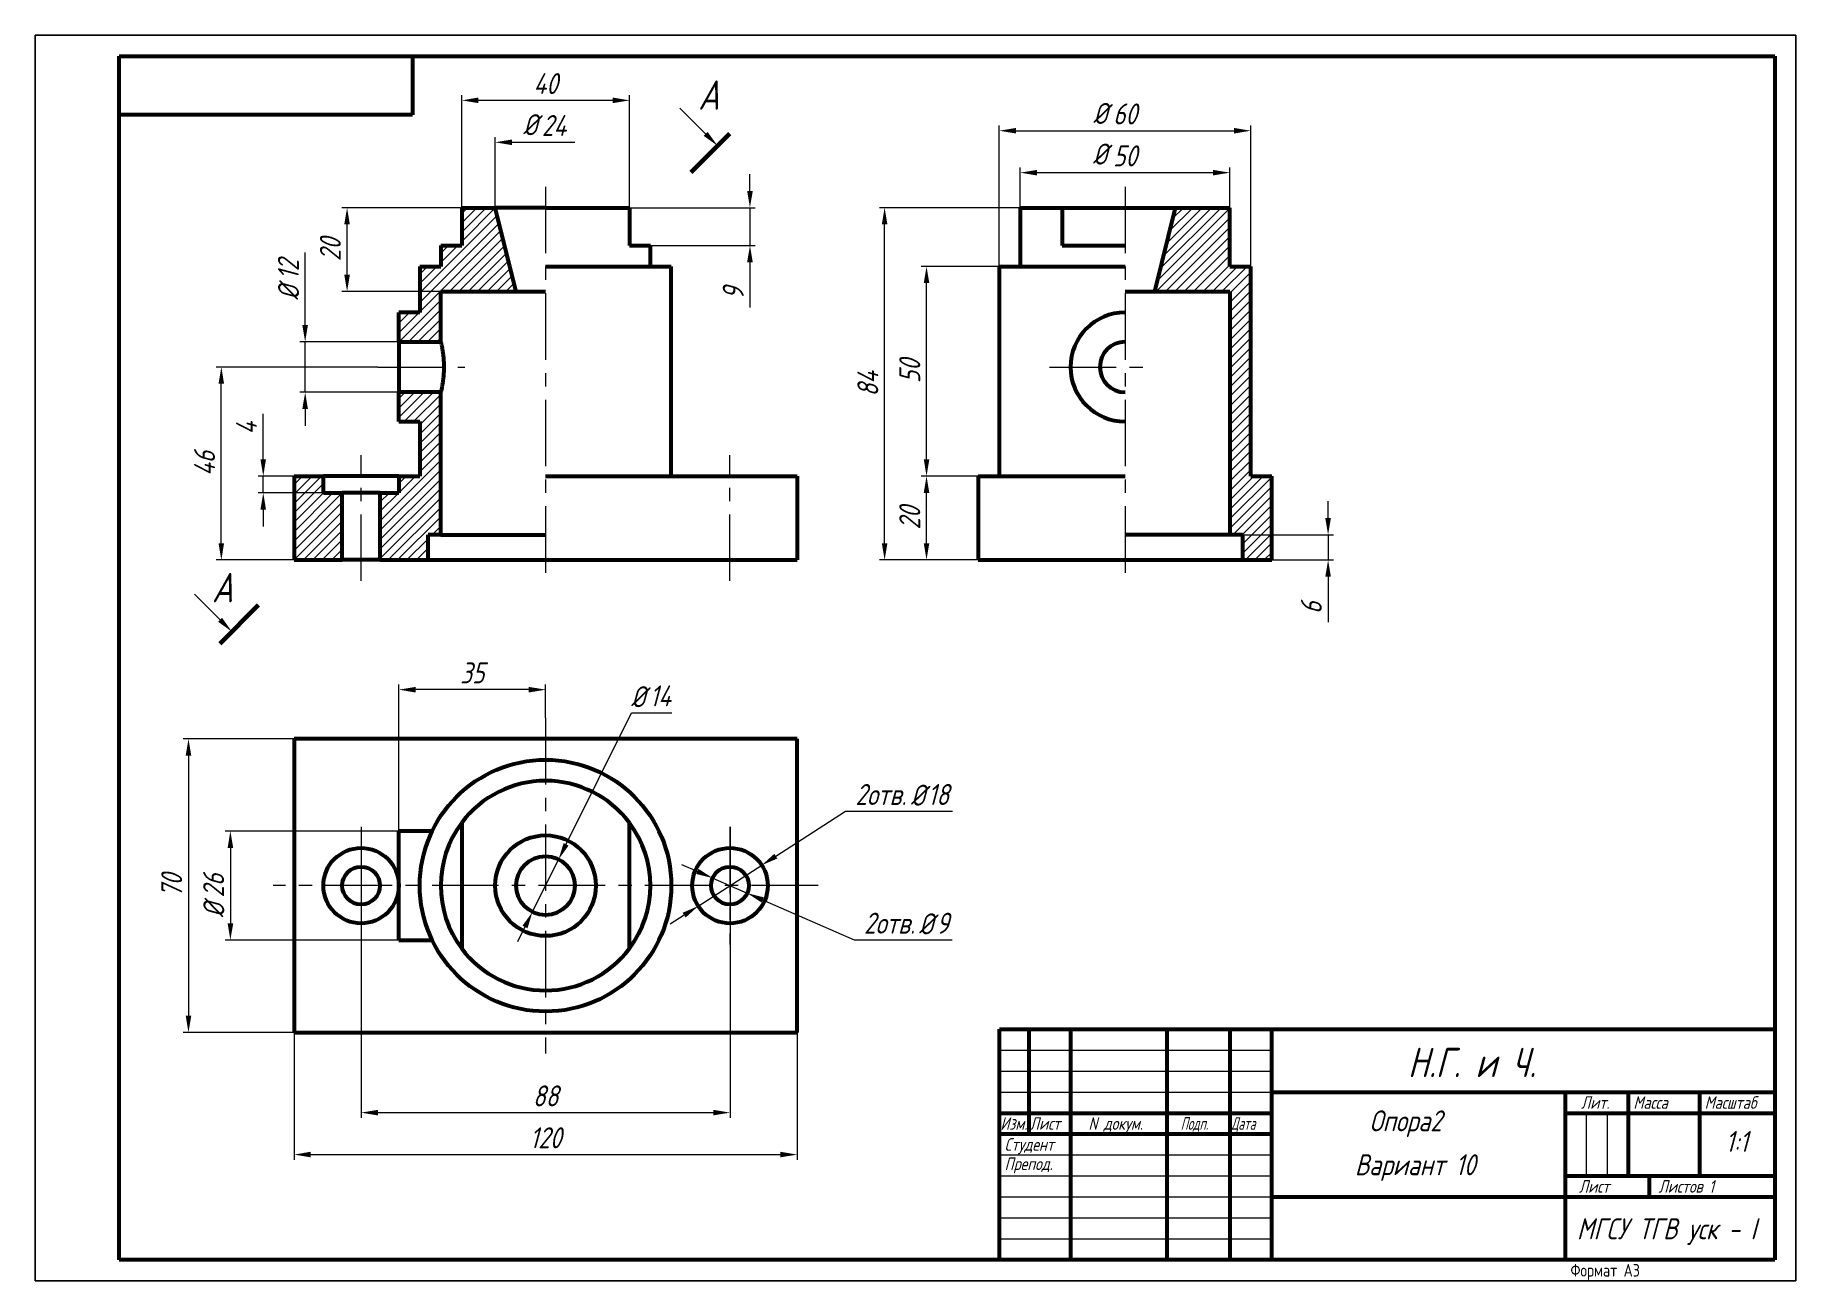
# Model space of a CAD drawing. Header units: millimetres. Extents: x 0 to 420, y 0 to 297.
import ezdxf

# ---------------------------------------------------------------- set-up
doc = ezdxf.new("R2010")
doc.units = ezdxf.units.MM
doc.linetypes.add('осевая', pattern=[50.8, 31.75, -6.35, 6.35, -6.35])
doc.layers.get('0').update_dxf_attribs({"lineweight": 15})
doc.layers.get('DEFPOINTS').update_dxf_attribs({"color": 4})
for name, color, linetype, lineweight in [('Осевая', 7, 'осевая', 15), ('ОСН', 7, 'Continuous', 60), ('Размер', 7, 'Continuous', 18), ('Размерная', 7, 'Continuous', 18), ('Техт', 7, 'Continuous', 18)]:
    doc.layers.add(name, color=color, linetype=linetype, lineweight=lineweight)
doc.styles.add('ESKD', font='Eskd2__0.ttf', dxfattribs={"oblique": 15, "height": 4})
doc.styles.get("Standard").update_dxf_attribs({"font": 'GOST_A.TTF', "oblique": 15, "height": 5})
doc.dimstyles.new('ESKD', dxfattribs={"dimtxt": 4, "dimasz": 4, "dimexe": 1.25, "dimexo": 0, "dimgap": 1.5, "dimtad": 3, "dimdec": 3, "dimdsep": 46, "dimtxsty": 'Standard', "dimcen": 1.5, "dimdle": 1.25, "dimclrd": 256, "dimclre": 256, "dimclrt": 256, "dimazin": 2, "dimtfac": 0.766667, "dimtdec": 3, "dimtmove": 0, "dimatfit": 0, "dimtvp": 1.5, "dimtolj": 1, "dimtzin": 0, "dimlwd": -1, "dimlwe": -1, "dimarcsym": 0})

# ---------------------------------------------------------------- blocks, each defined once
blk = doc.blocks.new('*D2')
at = {"layer": 'DEFPOINTS', "color": 0, "ltscale": 0.5, "transparency": 16777216}
for p in [(284.98, 264.23), (234.98, 255.88), (284.98, 255.88)]:
    blk.add_point(p, dxfattribs=at)
at = {"layer": 'Размерная', "ltscale": 0.5, "transparency": 16777216}
for p, q in [((234.98, 255.88), (234.98, 265.48)), ((284.98, 255.88), (284.98, 265.48)), ((238.98, 264.23), (280.98, 264.23))]:
    blk.add_line(p, q, dxfattribs=at)
for points in [[(238.98, 264.89), (238.98, 263.56), (234.98, 264.23)], [(280.98, 264.89), (280.98, 263.56), (284.98, 264.23)]]:
    blk.add_solid(points, dxfattribs=at)
at = {"layer": 'Размерная', "ltscale": 0.5, "transparency": 16777216, "insert": (259.98, 268.23), "char_height": 5, "attachment_point": 5}
blk.add_mtext('\\A1;50', dxfattribs=at)
blk = doc.blocks.new('*D3')
at = {"layer": 'DEFPOINTS', "color": 0, "ltscale": 0.5, "transparency": 16777216}
for p in [(101.75, 281.47), (101.75, 255.88), (141.75, 255.88)]:
    blk.add_point(p, dxfattribs=at)
at = {"layer": 'Размерная', "ltscale": 0.5, "transparency": 16777216}
for p, q in [((101.75, 255.88), (101.75, 282.72)), ((137.75, 281.47), (105.75, 281.47)), ((141.75, 255.88), (141.75, 282.72))]:
    blk.add_line(p, q, dxfattribs=at)
for points in [[(105.75, 282.14), (105.75, 280.8), (101.75, 281.47)], [(137.75, 282.14), (137.75, 280.8), (141.75, 281.47)]]:
    blk.add_solid(points, dxfattribs=at)
at = {"layer": 'Размерная', "ltscale": 0.5, "transparency": 16777216, "insert": (121.75, 285.47), "char_height": 5, "attachment_point": 5}
blk.add_mtext('\\A1;40', dxfattribs=at)
blk = doc.blocks.new('*D4')
at = {"layer": 'DEFPOINTS', "color": 0, "ltscale": 0.5, "transparency": 16777216}
for p in [(289.98, 274.23), (229.98, 241.88), (289.98, 241.88)]:
    blk.add_point(p, dxfattribs=at)
at = {"layer": 'Размерная', "ltscale": 0.5, "transparency": 16777216}
for p, q in [((229.98, 241.88), (229.98, 275.48)), ((233.98, 274.23), (285.98, 274.23)), ((289.98, 241.88), (289.98, 275.48))]:
    blk.add_line(p, q, dxfattribs=at)
for points in [[(233.98, 274.89), (233.98, 273.56), (229.98, 274.23)], [(285.98, 274.89), (285.98, 273.56), (289.98, 274.23)]]:
    blk.add_solid(points, dxfattribs=at)
at = {"layer": 'Размерная', "ltscale": 0.5, "transparency": 16777216, "insert": (259.98, 278.23), "char_height": 5, "attachment_point": 5}
blk.add_mtext('\\A1;60', dxfattribs=at)
blk = doc.blocks.new('*D5')
at = {"layer": 'DEFPOINTS', "color": 0, "ltscale": 0.5, "transparency": 16777216}
for p in [(61.75, 129.22), (36.56, 59.22), (61.75, 59.22)]:
    blk.add_point(p, dxfattribs=at)
at = {"layer": 'Размерная', "ltscale": 0.5, "transparency": 16777216}
for p, q in [((61.75, 129.22), (35.31, 129.22)), ((36.56, 125.22), (36.56, 63.22)), ((61.75, 59.22), (35.31, 59.22))]:
    blk.add_line(p, q, dxfattribs=at)
for points in [[(35.9, 125.22), (37.23, 125.22), (36.56, 129.22)], [(35.9, 63.22), (37.23, 63.22), (36.56, 59.22)]]:
    blk.add_solid(points, dxfattribs=at)
at = {"layer": 'Размерная', "ltscale": 0.5, "transparency": 16777216, "insert": (32.56, 94.22), "char_height": 5, "attachment_point": 5, "rotation": 90}
blk.add_mtext('\\A1;70', dxfattribs=at)
blk = doc.blocks.new('*D6')
at = {"layer": 'DEFPOINTS', "color": 0, "ltscale": 0.5, "transparency": 16777216}
for p in [(61.75, 59.22), (181.75, 59.22), (181.75, 30.09)]:
    blk.add_point(p, dxfattribs=at)
at = {"layer": 'Размерная', "ltscale": 0.5, "transparency": 16777216}
for p, q in [((61.75, 59.22), (61.75, 28.84)), ((181.75, 59.22), (181.75, 28.84)), ((65.75, 30.09), (177.75, 30.09))]:
    blk.add_line(p, q, dxfattribs=at)
for points in [[(65.75, 30.76), (65.75, 29.43), (61.75, 30.09)], [(177.75, 30.76), (177.75, 29.43), (181.75, 30.09)]]:
    blk.add_solid(points, dxfattribs=at)
at = {"layer": 'Размерная', "ltscale": 0.5, "transparency": 16777216, "insert": (121.75, 34.09), "char_height": 5, "attachment_point": 5}
blk.add_mtext('\\A1;120', dxfattribs=at)
blk = doc.blocks.new('*D7')
at = {"layer": 'DEFPOINTS', "color": 0, "ltscale": 0.5, "transparency": 16777216}
for p in [(86.75, 140.95), (121.75, 134.22), (86.75, 107.22)]:
    blk.add_point(p, dxfattribs=at)
at = {"layer": 'Размерная', "ltscale": 0.5, "transparency": 16777216}
for p, q in [((86.75, 107.22), (86.75, 142.2)), ((117.75, 140.95), (90.75, 140.95)), ((121.75, 134.22), (121.75, 142.2))]:
    blk.add_line(p, q, dxfattribs=at)
for points in [[(90.75, 141.61), (90.75, 140.28), (86.75, 140.95)], [(117.75, 141.61), (117.75, 140.28), (121.75, 140.95)]]:
    blk.add_solid(points, dxfattribs=at)
at = {"layer": 'Размерная', "ltscale": 0.5, "transparency": 16777216, "insert": (104.25, 144.95), "char_height": 5, "attachment_point": 5}
blk.add_mtext('\\A1;35', dxfattribs=at)
blk = doc.blocks.new('*D8')
at = {"layer": 'DEFPOINTS', "color": 0, "ltscale": 0.5, "transparency": 16777216}
for p in [(77.75, 108.22), (165.75, 108.22), (165.75, 40.09)]:
    blk.add_point(p, dxfattribs=at)
at = {"layer": 'Размерная', "ltscale": 0.5, "transparency": 16777216}
for p, q in [((77.75, 108.22), (77.75, 38.84)), ((165.75, 108.22), (165.75, 38.84)), ((81.75, 40.09), (161.75, 40.09))]:
    blk.add_line(p, q, dxfattribs=at)
for points in [[(81.75, 40.76), (81.75, 39.43), (77.75, 40.09)], [(161.75, 40.76), (161.75, 39.43), (165.75, 40.09)]]:
    blk.add_solid(points, dxfattribs=at)
at = {"layer": 'Размерная', "ltscale": 0.5, "transparency": 16777216, "insert": (121.75, 44.09), "char_height": 5, "attachment_point": 5}
blk.add_mtext('\\A1;88', dxfattribs=at)
blk = doc.blocks.new('*D9')
at = {"layer": 'DEFPOINTS', "color": 0, "ltscale": 0.5, "transparency": 16777216}
for p in [(173.31, 99.09), (158.18, 89.35)]:
    blk.add_point(p, dxfattribs=at)
at = {"layer": 'Размерная', "ltscale": 0.5, "transparency": 16777216}
for p, q in [((176.68, 101.25), (193.32, 111.95)), ((193.32, 111.95), (218.83, 111.95)), ((158.18, 89.35), (173.31, 99.09)), ((154.81, 87.18), (151.45, 85.02))]:
    blk.add_line(p, q, dxfattribs=at)
for points in [[(176.32, 101.81), (177.04, 100.69), (173.31, 99.09)], [(154.45, 87.75), (155.17, 86.62), (158.18, 89.35)]]:
    blk.add_solid(points, dxfattribs=at)
at = {"layer": 'Размерная', "ltscale": 0.5, "transparency": 16777216, "insert": (206.83, 115.95), "char_height": 5, "attachment_point": 5}
blk.add_mtext('\\A1;2отв.  18', dxfattribs=at)
blk = doc.blocks.new('*D10')
at = {"layer": 'DEFPOINTS', "color": 0, "ltscale": 0.5, "transparency": 16777216}
for p in [(161.62, 96.02), (169.87, 92.42)]:
    blk.add_point(p, dxfattribs=at)
at = {"layer": 'Размерная', "ltscale": 0.5, "transparency": 16777216}
for p, q in [((157.96, 97.62), (154.29, 99.22)), ((161.62, 96.02), (169.87, 92.42)), ((173.53, 90.81), (195.39, 81.27)), ((195.39, 81.27), (218.76, 81.27))]:
    blk.add_line(p, q, dxfattribs=at)
for points in [[(158.22, 98.23), (157.69, 97.01), (161.62, 96.02)], [(173.8, 91.43), (173.27, 90.2), (169.87, 92.42)]]:
    blk.add_solid(points, dxfattribs=at)
at = {"layer": 'Размерная', "ltscale": 0.5, "transparency": 16777216, "insert": (207.83, 85.27), "char_height": 5, "attachment_point": 5}
blk.add_mtext('\\A1;2отв.  9', dxfattribs=at)
blk = doc.blocks.new('*D11')
at = {"layer": 'DEFPOINTS', "color": 0, "ltscale": 0.5, "transparency": 16777216}
for p in [(212.63, 191.88), (224.98, 191.88), (224.98, 171.88)]:
    blk.add_point(p, dxfattribs=at)
at = {"layer": 'Размерная', "ltscale": 0.5, "transparency": 16777216}
for p, q in [((224.98, 191.88), (211.38, 191.88)), ((212.63, 175.88), (212.63, 187.88)), ((224.98, 171.88), (211.38, 171.88))]:
    blk.add_line(p, q, dxfattribs=at)
for points in [[(211.97, 187.88), (213.3, 187.88), (212.63, 191.88)], [(211.97, 175.88), (213.3, 175.88), (212.63, 171.88)]]:
    blk.add_solid(points, dxfattribs=at)
at = {"layer": 'Размерная', "ltscale": 0.5, "transparency": 16777216, "insert": (208.63, 181.88), "char_height": 5, "attachment_point": 5, "rotation": 90}
blk.add_mtext('\\A1;20', dxfattribs=at)
blk = doc.blocks.new('*D12')
at = {"layer": 'DEFPOINTS', "color": 0, "ltscale": 0.5, "transparency": 16777216}
for p in [(61.75, 191.88), (54.4, 187.88), (68.75, 187.88)]:
    blk.add_point(p, dxfattribs=at)
at = {"layer": 'Размерная', "ltscale": 0.5, "transparency": 16777216}
for p, q in [((54.4, 195.88), (54.4, 206.72)), ((61.75, 191.88), (53.15, 191.88)), ((54.4, 187.88), (54.4, 191.88)), ((68.75, 187.88), (53.15, 187.88)), ((54.4, 183.88), (54.4, 179.88))]:
    blk.add_line(p, q, dxfattribs=at)
for points in [[(53.73, 195.88), (55.06, 195.88), (54.4, 191.88)], [(53.73, 183.88), (55.06, 183.88), (54.4, 187.88)]]:
    blk.add_solid(points, dxfattribs=at)
at = {"layer": 'Размерная', "ltscale": 0.5, "transparency": 16777216, "insert": (50.4, 203.3), "char_height": 5, "attachment_point": 5, "rotation": 90}
blk.add_mtext('\\A1;4', dxfattribs=at)
blk = doc.blocks.new('*D13')
at = {"layer": 'DEFPOINTS', "color": 0, "ltscale": 0.5, "transparency": 16777216}
for p in [(44.4, 217.88), (81.75, 217.88), (61.75, 171.88)]:
    blk.add_point(p, dxfattribs=at)
at = {"layer": 'Размерная', "ltscale": 0.5, "transparency": 16777216}
for p, q in [((81.75, 217.88), (43.15, 217.88)), ((44.4, 175.88), (44.4, 213.88)), ((61.75, 171.88), (43.15, 171.88))]:
    blk.add_line(p, q, dxfattribs=at)
for points in [[(43.73, 213.88), (45.06, 213.88), (44.4, 217.88)], [(43.73, 175.88), (45.06, 175.88), (44.4, 171.88)]]:
    blk.add_solid(points, dxfattribs=at)
at = {"layer": 'Размерная', "ltscale": 0.5, "transparency": 16777216, "insert": (40.4, 194.88), "char_height": 5, "attachment_point": 5, "rotation": 90}
blk.add_mtext('\\A1;46', dxfattribs=at)
blk = doc.blocks.new('*D14')
at = {"layer": 'DEFPOINTS', "color": 0, "ltscale": 0.5, "transparency": 16777216}
for p in [(86.75, 107.22), (46.56, 81.22), (86.75, 81.22)]:
    blk.add_point(p, dxfattribs=at)
at = {"layer": 'Размерная', "ltscale": 0.5, "transparency": 16777216}
for p, q in [((86.75, 107.22), (45.31, 107.22)), ((46.56, 103.22), (46.56, 85.22)), ((86.75, 81.22), (45.31, 81.22))]:
    blk.add_line(p, q, dxfattribs=at)
for points in [[(45.9, 103.22), (47.23, 103.22), (46.56, 107.22)], [(45.9, 85.22), (47.23, 85.22), (46.56, 81.22)]]:
    blk.add_solid(points, dxfattribs=at)
at = {"layer": 'Размерная', "ltscale": 0.5, "transparency": 16777216, "insert": (42.56, 94.22), "char_height": 5, "attachment_point": 5, "rotation": 90}
blk.add_mtext('\\A1;26', dxfattribs=at)
blk = doc.blocks.new('*D15')
at = {"layer": 'DEFPOINTS', "color": 0, "ltscale": 0.5, "transparency": 16777216}
for p in [(133.75, 271.47), (109.75, 255.88), (133.75, 255.88)]:
    blk.add_point(p, dxfattribs=at)
at = {"layer": 'Размерная', "ltscale": 0.5, "transparency": 16777216}
for p, q in [((109.75, 255.88), (109.75, 272.72)), ((113.75, 271.47), (128.77, 271.47))]:
    blk.add_line(p, q, dxfattribs=at)
blk.add_solid([(113.75, 272.14), (113.75, 270.8), (109.75, 271.47)], dxfattribs=at)
at = {"layer": 'Размерная', "ltscale": 0.5, "transparency": 16777216, "insert": (123.75, 275.47), "char_height": 5, "attachment_point": 5}
blk.add_mtext('\\A1;24', dxfattribs=at)
blk = doc.blocks.new('_None')
blk = doc.blocks.new('*D16')
at = {"layer": 'DEFPOINTS', "color": 0, "ltscale": 0.5, "transparency": 16777216}
for p in [(124.86, 100.48), (118.63, 87.95)]:
    blk.add_point(p, dxfattribs=at)
at = {"layer": 'Размерная', "ltscale": 0.5, "transparency": 16777216}
for p, q in [((126.65, 104.07), (142.27, 135.46)), ((142.27, 135.46), (151.89, 135.46)), ((118.63, 87.95), (124.86, 100.48)), ((116.84, 84.37), (115.06, 80.79))]:
    blk.add_line(p, q, dxfattribs=at)
for points in [[(126.05, 104.36), (127.24, 103.77), (124.86, 100.48)], [(116.25, 84.67), (117.44, 84.07), (118.63, 87.95)]]:
    blk.add_solid(points, dxfattribs=at)
at = {"layer": 'Размерная', "ltscale": 0.5, "transparency": 16777216, "insert": (147.83, 139.46), "char_height": 5, "attachment_point": 5}
blk.add_mtext('\\A1; 14', dxfattribs=at)
blk = doc.blocks.new('*D17')
at = {"layer": 'DEFPOINTS', "color": 0, "ltscale": 0.5, "transparency": 16777216}
for p in [(74.4, 255.88), (101.75, 255.88), (96.75, 235.88)]:
    blk.add_point(p, dxfattribs=at)
at = {"layer": 'Размерная', "ltscale": 0.5, "transparency": 16777216}
for p, q in [((101.75, 255.88), (73.15, 255.88)), ((74.4, 239.88), (74.4, 251.88)), ((96.75, 235.88), (73.15, 235.88))]:
    blk.add_line(p, q, dxfattribs=at)
for points in [[(73.73, 251.88), (75.06, 251.88), (74.4, 255.88)], [(73.73, 239.88), (75.06, 239.88), (74.4, 235.88)]]:
    blk.add_solid(points, dxfattribs=at)
at = {"layer": 'Размерная', "ltscale": 0.5, "transparency": 16777216, "insert": (70.4, 245.88), "char_height": 5, "attachment_point": 5, "rotation": 90}
blk.add_mtext('\\A1;20', dxfattribs=at)
blk = doc.blocks.new('*D18')
at = {"layer": 'DEFPOINTS', "color": 0, "ltscale": 0.5, "transparency": 16777216}
for p in [(287.98, 177.88), (308.43, 177.88), (294.98, 171.88)]:
    blk.add_point(p, dxfattribs=at)
at = {"layer": 'Размерная', "ltscale": 0.5, "transparency": 16777216}
for p, q in [((308.43, 181.88), (308.43, 185.88)), ((287.98, 177.88), (309.68, 177.88)), ((308.43, 177.88), (308.43, 171.88)), ((294.98, 171.88), (309.68, 171.88)), ((308.43, 167.88), (308.43, 157.04))]:
    blk.add_line(p, q, dxfattribs=at)
for points in [[(307.76, 181.88), (309.09, 181.88), (308.43, 177.88)], [(307.76, 167.88), (309.09, 167.88), (308.43, 171.88)]]:
    blk.add_solid(points, dxfattribs=at)
at = {"layer": 'Размерная', "ltscale": 0.5, "transparency": 16777216, "insert": (304.43, 160.46), "char_height": 5, "attachment_point": 5, "rotation": 90}
blk.add_mtext('\\A1;6', dxfattribs=at)
blk = doc.blocks.new('*D19')
at = {"layer": 'DEFPOINTS', "color": 0, "ltscale": 0.5, "transparency": 16777216}
for p in [(86.75, 223.88), (64.4, 211.88), (86.75, 211.88)]:
    blk.add_point(p, dxfattribs=at)
at = {"layer": 'Размерная', "ltscale": 0.5, "transparency": 16777216}
for p, q in [((64.4, 227.88), (64.4, 245.18)), ((86.75, 223.88), (63.15, 223.88)), ((64.4, 211.88), (64.4, 223.88)), ((86.75, 211.88), (63.15, 211.88)), ((64.4, 207.88), (64.4, 203.88))]:
    blk.add_line(p, q, dxfattribs=at)
for points in [[(63.73, 227.88), (65.06, 227.88), (64.4, 223.88)], [(63.73, 207.88), (65.06, 207.88), (64.4, 211.88)]]:
    blk.add_solid(points, dxfattribs=at)
at = {"layer": 'Размерная', "ltscale": 0.5, "transparency": 16777216, "insert": (60.39, 238.53), "char_height": 5, "attachment_point": 5, "rotation": 90}
blk.add_mtext('\\A1;  12', dxfattribs=at)
blk = doc.blocks.new('*D20')
at = {"layer": 'DEFPOINTS', "color": 0, "ltscale": 0.5, "transparency": 16777216}
for p in [(212.63, 241.88), (229.98, 241.88), (224.98, 191.88)]:
    blk.add_point(p, dxfattribs=at)
at = {"layer": 'Размерная', "ltscale": 0.5, "transparency": 16777216}
for p, q in [((229.98, 241.88), (211.38, 241.88)), ((212.63, 195.88), (212.63, 237.88)), ((224.98, 191.88), (211.38, 191.88))]:
    blk.add_line(p, q, dxfattribs=at)
for points in [[(211.97, 237.88), (213.3, 237.88), (212.63, 241.88)], [(211.97, 195.88), (213.3, 195.88), (212.63, 191.88)]]:
    blk.add_solid(points, dxfattribs=at)
at = {"layer": 'Размерная', "ltscale": 0.5, "transparency": 16777216, "insert": (208.63, 216.88), "char_height": 5, "attachment_point": 5, "rotation": 90}
blk.add_mtext('\\A1;50', dxfattribs=at)
blk = doc.blocks.new('*D21')
at = {"layer": 'DEFPOINTS', "color": 0, "ltscale": 0.5, "transparency": 16777216}
for p in [(202.63, 255.88), (234.98, 255.88), (224.98, 171.88)]:
    blk.add_point(p, dxfattribs=at)
at = {"layer": 'Размерная', "ltscale": 0.5, "transparency": 16777216}
for p, q in [((234.98, 255.88), (201.38, 255.88)), ((202.63, 175.88), (202.63, 251.88)), ((224.98, 171.88), (201.38, 171.88))]:
    blk.add_line(p, q, dxfattribs=at)
for points in [[(201.97, 251.88), (203.3, 251.88), (202.63, 255.88)], [(201.97, 175.88), (203.3, 175.88), (202.63, 171.88)]]:
    blk.add_solid(points, dxfattribs=at)
at = {"layer": 'Размерная', "ltscale": 0.5, "transparency": 16777216, "insert": (198.63, 213.88), "char_height": 5, "attachment_point": 5, "rotation": 90}
blk.add_mtext('\\A1;84', dxfattribs=at)
blk = doc.blocks.new('*D22')
at = {"layer": 'DEFPOINTS', "color": 0, "ltscale": 0.5, "transparency": 16777216}
for p in [(141.75, 255.88), (146.75, 246.88), (170.51, 246.88)]:
    blk.add_point(p, dxfattribs=at)
at = {"layer": 'Размерная', "ltscale": 0.5, "transparency": 16777216}
for p, q in [((170.51, 259.88), (170.51, 263.88)), ((141.75, 255.88), (171.76, 255.88)), ((170.51, 255.88), (170.51, 246.88)), ((146.75, 246.88), (171.76, 246.88)), ((170.51, 242.88), (170.51, 232.04))]:
    blk.add_line(p, q, dxfattribs=at)
for points in [[(169.84, 259.88), (171.18, 259.88), (170.51, 255.88)], [(169.84, 242.88), (171.18, 242.88), (170.51, 246.88)]]:
    blk.add_solid(points, dxfattribs=at)
at = {"layer": 'Размерная', "ltscale": 0.5, "transparency": 16777216, "insert": (166.51, 235.46), "char_height": 5, "attachment_point": 5, "rotation": 90}
blk.add_mtext('\\A1;9', dxfattribs=at)

msp = doc.modelspace()

# ---------------------------------------------------------------- hatches: boundary and pattern name
at = {"ltscale": 0.5}
h = msp.add_hatch(dxfattribs=at)
h.set_pattern_fill('ANSI31', color=256, scale=0.5, style=0)
h.set_pattern_definition([(45, (-933.8206, 732.1377), (-1.122532, 1.122532), [])])
h.paths.add_polyline_path([(109.745, 255.8809), (101.745, 255.8809), (101.745, 246.8809), (96.745, 246.8809), (96.745, 241.8809), (91.745, 241.8809), (91.745, 230.8809), (86.745, 230.8809), (86.745, 223.8809), (96.745, 223.8809), (96.745, 235.8809), (114.745, 235.8809)])
h.paths.add_polyline_path([(91.745, 204.8809), (91.745, 191.8809), (86.745, 191.8809), (86.745, 187.8809), (82.245, 187.8809), (82.245, 171.8809), (93.745, 171.8809), (93.745, 177.8809), (96.745, 177.8809), (96.745, 211.8809), (86.745, 211.8809), (86.745, 204.8809)])
h.paths.add_polyline_path([(73.245, 187.8809), (68.745, 187.8809), (68.745, 191.8809), (61.745, 191.8809), (61.745, 171.8809), (73.245, 171.8809)])
h = msp.add_hatch(dxfattribs=at)
h.set_pattern_fill('ANSI31', color=256, scale=0.5, style=0)
h.set_pattern_definition([(45, (-974.0476, 732.1377), (-1.122532, 1.122532), [])])
h.paths.add_polyline_path([(284.9832, 255.8809), (271.9832, 255.8809), (266.9832, 235.8809), (284.9832, 235.8809), (284.9832, 177.8809), (287.9832, 177.8809), (287.9832, 171.8809), (294.9832, 171.8809), (294.9832, 191.8809), (289.9832, 191.8809), (289.9832, 241.8809), (284.9832, 241.8809)])

# ---------------------------------------------------------------- linework, layer by layer
at = {"color": 7}
for p, q in [((230, 55), (295, 55)), ((230, 50), (295, 50)), ((230, 45), (295, 45)), ((230, 30), (295, 30)), ((230, 25), (295, 25)), ((230, 20), (295, 20)), ((230, 15), (295, 15)), ((230, 10), (295, 10))]:
    msp.add_line(p, q, dxfattribs=at)
for p, q in [((370, 40), (370, 25)), ((370, 40), (370, 25)), ((375, 40), (375, 25)), ((375, 40), (375, 25))]:
    msp.add_line(p, q)
at = {"layer": 'DEFPOINTS'}
for p, q in [((0, 297), (420, 297)), ((0, 0), (0, 297)), ((420, 297), (420, 0)), ((420, 0), (0, 0))]:
    msp.add_line(p, q, dxfattribs=at)
at = {"layer": 'Осевая', "ltscale": 0.5}
for p, q in [((121.745, 260.8809), (121.745, 166.8809)), ((259.9832, 260.8809), (259.9832, 166.8809)), ((81.745, 217.8809), (102.4757, 217.8809)), ((241.9832, 217.8809), (264.9832, 217.8809)), ((77.745, 166.8809), (77.745, 196.8809)), ((165.745, 166.8809), (165.745, 196.8809)), ((121.745, 134.2174), (121.745, 54.2174)), ((77.745, 108.2174), (77.745, 80.2174)), ((165.745, 108.2174), (165.745, 80.2174)), ((186.745, 94.2174), (56.745, 94.2174))]:
    msp.add_line(p, q, dxfattribs=at)
at = {"layer": 'ОСН', "ltscale": 10}
for p, q in [((20, 5), (20, 292)), ((20, 292), (415, 292)), ((415, 292), (415, 5)), ((230, 5), (230, 60)), ((230, 60), (415, 60)), ((237, 60), (237, 35)), ((247, 60), (247, 5)), ((270, 5), (270, 60)), ((285, 60), (285, 5)), ((295, 5), (295, 60)), ((295, 45), (415, 45)), ((365, 45), (365, 5)), ((380, 45), (380, 25)), ((397, 45), (397, 25)), ((230, 40), (295, 40)), ((365, 40), (415, 40)), ((230, 35), (295, 35)), ((365, 25), (415, 25)), ((385, 24.9639), (385, 19.9639)), ((295, 20), (415, 20)), ((415, 5), (20, 5))]:
    msp.add_line(p, q, dxfattribs=at)
at = {"layer": 'ОСН', "ltscale": 0.5}
for p, q in [((90, 292), (90, 278)), ((90, 278), (20, 278))]:
    msp.add_line(p, q, dxfattribs=at)
at = {"layer": 'ОСН', "lineweight": 80}
for p, q in [((165.598, 273.4763), (156.4056, 264.284)), ((44.0902, 151.9686), (53.2826, 161.161))]:
    msp.add_line(p, q, dxfattribs=at)
at = {"layer": 'ОСН'}
for p, q in [((101.745, 255.8809), (109.745, 255.8809)), ((101.745, 255.8809), (101.745, 246.8809)), ((114.745, 235.8809), (109.745, 255.8809)), ((121.745, 255.8809), (109.745, 255.8809)), ((121.745, 255.8809), (141.745, 255.8809)), ((141.745, 255.8809), (141.745, 246.8809)), ((234.9832, 255.8809), (234.9832, 241.8809)), ((234.9832, 255.8809), (244.9832, 255.8809)), ((244.9832, 255.8809), (244.9832, 246.8809)), ((244.9832, 255.8809), (259.9832, 255.8809)), ((259.9832, 255.8809), (284.9832, 255.8809)), ((271.9832, 255.8809), (266.9832, 235.8809)), ((284.9832, 241.8809), (284.9832, 255.8809)), ((96.745, 246.8809), (96.745, 241.8809)), ((96.745, 246.8809), (101.745, 246.8809)), ((141.745, 246.8809), (146.745, 246.8809)), ((146.745, 241.8809), (146.745, 246.8809)), ((244.9832, 246.8809), (259.9832, 246.8809)), ((91.745, 241.8809), (91.745, 230.8809)), ((91.745, 241.8809), (96.745, 241.8809)), ((121.745, 241.8809), (151.745, 241.8809)), ((151.745, 191.8809), (151.745, 241.8809)), ((229.9832, 241.8809), (229.9832, 191.8809)), ((229.9832, 241.8809), (259.9832, 241.8809)), ((284.9832, 241.8809), (289.9832, 241.8809)), ((289.9832, 191.8809), (289.9832, 241.8809)), ((96.745, 223.8809), (96.745, 235.8809)), ((96.745, 235.8809), (114.745, 235.8809)), ((114.745, 235.8809), (121.745, 235.8809)), ((259.9832, 235.8809), (284.9832, 235.8809)), ((284.9832, 235.8809), (284.9832, 177.8809)), ((91.745, 230.8809), (86.745, 230.8809)), ((86.745, 223.8809), (86.745, 230.8809)), ((86.745, 223.8809), (86.745, 211.8809)), ((86.745, 223.8809), (96.745, 223.8809)), ((96.745, 211.8809), (86.745, 211.8809)), ((86.745, 204.8809), (86.745, 211.8809)), ((96.745, 177.8809), (96.745, 211.8809)), ((86.745, 204.8809), (91.745, 204.8809)), ((91.745, 204.8809), (91.745, 191.8809)), ((61.745, 191.8809), (61.745, 171.8809)), ((61.745, 191.8809), (68.745, 191.8809)), ((68.745, 187.8809), (68.745, 191.8809)), ((86.745, 191.8809), (68.745, 191.8809)), ((86.745, 191.8809), (86.745, 187.8809)), ((86.745, 191.8809), (91.745, 191.8809)), ((121.745, 191.8809), (181.745, 191.8809)), ((181.745, 191.8809), (181.745, 171.8809)), ((224.9832, 191.8809), (224.9832, 171.8809)), ((224.9832, 191.8809), (259.9832, 191.8809)), ((289.9832, 191.8809), (294.9832, 191.8809)), ((294.9832, 171.8809), (294.9832, 191.8809)), ((68.745, 187.8809), (73.245, 187.8809)), ((73.245, 171.8809), (73.245, 187.8809)), ((82.245, 187.8809), (73.245, 187.8809)), ((82.245, 187.8809), (82.245, 171.8809)), ((82.245, 187.8809), (86.745, 187.8809)), ((93.745, 171.8809), (93.745, 177.8809)), ((96.745, 177.8809), (93.745, 177.8809)), ((96.745, 177.8809), (121.745, 177.8809)), ((287.9832, 177.8809), (259.9832, 177.8809)), ((287.9832, 177.8809), (287.9832, 171.8809)), ((61.745, 171.8809), (73.245, 171.8809)), ((82.245, 171.8809), (73.245, 171.8809)), ((82.245, 171.8809), (93.745, 171.8809)), ((93.745, 171.8809), (121.745, 171.8809)), ((121.745, 171.8809), (181.745, 171.8809)), ((224.9832, 171.8809), (259.9832, 171.8809)), ((259.9832, 171.8809), (294.9832, 171.8809)), ((61.745, 129.2174), (61.745, 59.2174)), ((181.745, 129.2174), (61.745, 129.2174)), ((181.745, 59.2174), (181.745, 129.2174)), ((101.745, 109.2174), (101.745, 79.2174)), ((141.745, 79.2174), (141.745, 109.2174)), ((94.708, 107.2174), (86.745, 107.2174)), ((86.745, 81.2174), (86.745, 107.2174)), ((86.745, 81.2174), (94.6943, 81.2174)), ((61.745, 59.2174), (181.745, 59.2174))]:
    msp.add_line(p, q, dxfattribs=at)
for centre, radius in [((121.745, 94.2174), 30), ((121.745, 94.2174), 12), ((77.745, 94.2174), 9), ((121.745, 94.2174), 7), ((165.745, 94.2174), 9), ((77.745, 94.2174), 4.5), ((165.745, 94.2174), 4.5)]:
    msp.add_circle(centre, radius, dxfattribs=at)
for centre, radius, start, end in [((259.9832, 217.8809), 13, 90, 270), ((259.9832, 217.8809), 6, 90, 270), ((121.745, 94.2174), 25, 36.869898, 143.130102), ((121.745, 94.2174), 25, 143.130102, 216.869898), ((121.745, 94.2174), 25, 323.130102, 36.869898), ((121.745, 94.2174), 25, 216.869898, 323.130102)]:
    msp.add_arc(centre, radius, start, end, dxfattribs=at)
msp.add_open_spline([(96.745, 223.8809), (96.745, 223.8809), (96.7546, 223.8413), (96.7909, 223.6871), (96.8175, 223.5732), (96.868, 223.3463), (96.8866, 223.2611), (96.9261, 223.0756), (96.9471, 222.9749), (96.9908, 222.7579), (97.0135, 222.6416), (97.0601, 222.3932), (97.0841, 222.2603), (97.1559, 221.843), (97.2033, 221.5415), (97.2916, 220.8928), (97.333, 220.5414), (97.4013, 219.817), (97.4285, 219.4429), (97.4566, 218.8637), (97.4638, 218.6664), (97.4733, 218.2726), (97.4757, 218.0761), (97.4757, 217.4876), (97.4661, 217.0965), (97.4285, 216.3173), (97.401, 215.9417), (97.3499, 215.3998), (97.3312, 215.2227), (97.2909, 214.8756), (97.2694, 214.7056), (97.2028, 214.217), (97.1555, 213.916), (97.0602, 213.3626), (97.0122, 213.1104), (96.9249, 212.6767), (96.885, 212.4919), (96.8175, 212.1886), (96.7907, 212.0739), (96.7636, 211.9588), (96.7567, 211.9298), (96.7474, 211.8908), (96.745, 211.8809), (96.745, 211.8809)], degree=3, knots=[0, 0, 0, 0, 0.0625, 0.0625, 0.125, 0.125, 0.15625, 0.15625, 0.1875, 0.1875, 0.21875, 0.21875, 0.25, 0.25, 0.3125, 0.3125, 0.375, 0.375, 0.4375, 0.4375, 0.46875, 0.46875, 0.5, 0.5, 0.5625, 0.5625, 0.625, 0.625, 0.65625, 0.65625, 0.6875, 0.6875, 0.75, 0.75, 0.8125, 0.8125, 0.875, 0.875, 0.9375, 0.9375, 0.96875, 0.96875, 1, 1, 1, 1], dxfattribs=at)
at = {"layer": 'Размер', "lineweight": 0}
for p, q in [((159.9411, 273.4763), (153.8131, 279.6043)), ((44.0902, 157.6255), (37.9622, 163.7535))]:
    msp.add_line(p, q, dxfattribs=at)
at = {"layer": 'Размер'}
for points in [[(159.4697, 273.0049), (160.4125, 273.9478), (162.7695, 270.6479)], [(44.5616, 158.0969), (43.6188, 157.1541), (46.9186, 154.797)]]:
    msp.add_solid(points, dxfattribs=at)

# ---------------------------------------------------------------- texts
at = {"style": 'ESKD', "oblique": 15}
for p in [(158.1459, 279.2411), (42.1363, 161.7829)]:
    msp.add_text('А', height=7, dxfattribs=at).set_placement(p)
at = {"layer": 'Размерная', "char_height": 5, "attachment_point": 5, "style": 'ESKD'}
for insert in [(118.0983, 275.6647), (254.09, 278.3448), (254.0184, 268.6593), (143.8399, 139.2711), (210.5807, 115.7883), (212.5406, 85.1032)]:
    msp.add_mtext('\\A1;%%c', dxfattribs=dict(at, insert=insert))
at = {"layer": 'Размерная', "char_height": 5, "attachment_point": 5, "rotation": 90, "style": 'ESKD'}
for insert in [(60.4452, 235.5955), (42.6127, 88.3596)]:
    msp.add_mtext('\\A1;%%c', dxfattribs=dict(at, insert=insert))
at = {"layer": 'Техт', "oblique": 15}
for s, height, p in [('Н.Г. и Ч.', 7, (327.443, 48.567)), ('Лит.', 3, (368.7454, 41)), ('Масса', 3, (381.2551, 41)), ('Масштаб', 3, (398.2551, 41)), ('Изм.', 3, (230.2551, 36)), ('Лист', 3, (237.2551, 36)), ('N докум.', 3, (251.2551, 36)), ('Опора2', 5, (318.2885, 35.6289)), ('Студент', 3, (231.2551, 31)), ('1:1', 5, (403.2273, 30.7219)), ('Препод.', 3, (231.2551, 26.3971)), ('Вариант 10', 5, (314.8175, 25.1615)), ('Лист', 3, (368.2551, 21)), ('Листов 1', 3, (387.2551, 21)), ('МГСУ ТГВ уск - I', 5, (367.7885, 9.8954))]:
    msp.add_text(s, height=height, dxfattribs=at).set_placement(p)
at = {"layer": 'Техт', "oblique": 15, "width": 0.8}
for s, p in [('Подп.', (273.2551, 36)), ('Дата', (285.2551, 36))]:
    msp.add_text(s, height=3, dxfattribs=at).set_placement(p)
at = {"layer": 'Техт'}
msp.add_text('Формат А3', height=3, dxfattribs=at).set_placement((366.2551, 1))

# ---------------------------------------------------------------- dimensions: what is measured, and where the dimension line sits
at = {"layer": 'Размерная', "ltscale": 0.5}
for base, p1, p2, picture, middle in [((101.745, 281.4708), (141.745, 255.8809), (101.745, 255.8809), '*D3', (121.745, 285.4708)), ((289.9832, 274.227), (229.9832, 241.8809), (289.9832, 241.8809), '*D4', (259.9832, 278.227)), ((284.9832, 264.227), (234.9832, 255.8809), (284.9832, 255.8809), '*D2', (259.9832, 268.227)), ((86.745, 140.9464), (121.745, 134.2174), (86.745, 107.2174), '*D7', (104.245, 144.9464)), ((165.745, 40.0939), (77.745, 108.2174), (165.745, 108.2174), '*D8', (121.745, 44.0939)), ((181.745, 30.0939), (61.745, 59.2174), (181.745, 59.2174), '*D6', (121.745, 34.0939))]:
    dim = msp.add_linear_dim(base=base, p1=p1, p2=p2, dimstyle='ESKD', dxfattribs=at)
    dim.commit()
    dim.dimension.update_dxf_attribs({"geometry": picture, "text_midpoint": middle})
dim = msp.add_linear_dim(base=(133.745, 271.4708), p1=(109.745, 255.8809), p2=(133.745, 255.8809), dimstyle='ESKD', override={"dimblk2": 'None', "dimsah": 1, "dimse2": 1, "dimsd2": 1}, dxfattribs=at)
dim.commit()
dim.dimension.update_dxf_attribs({"geometry": '*D15', "text_midpoint": (123.745, 275.4708)})
for base, p1, p2, picture, middle in [((170.5111, 246.8809), (141.745, 255.8809), (146.745, 246.8809), '*D22', (166.5111, 235.461)), ((74.3955, 255.8809), (96.745, 235.8809), (101.745, 255.8809), '*D17', (70.3955, 245.8809)), ((202.6337, 255.8809), (224.9832, 171.8809), (234.9832, 255.8809), '*D21', (198.6337, 213.8809)), ((212.6337, 241.8809), (224.9832, 191.8809), (229.9832, 241.8809), '*D20', (208.6337, 216.8809)), ((44.3955, 217.8809), (61.745, 171.8809), (81.745, 217.8809), '*D13', (40.3955, 194.8809)), ((212.6337, 191.8809), (224.9832, 171.8809), (224.9832, 191.8809), '*D11', (208.6337, 181.8809)), ((36.563, 59.2174), (61.745, 129.2174), (61.745, 59.2174), '*D5', (32.563, 94.2174)), ((46.563, 81.2174), (86.745, 107.2174), (86.745, 81.2174), '*D14', (42.563, 94.2174))]:
    dim = msp.add_linear_dim(base=base, p1=p1, p2=p2, angle=90, dimstyle='ESKD', dxfattribs=at)
    dim.commit()
    dim.dimension.update_dxf_attribs({"geometry": picture, "text_midpoint": middle})
dim = msp.add_linear_dim(base=(64.3955, 211.8809), p1=(86.745, 223.8809), p2=(86.745, 211.8809), angle=90, text='  12', dimstyle='ESKD', dxfattribs=at)
dim.commit()
dim.dimension.update_dxf_attribs({"geometry": '*D19', "text_midpoint": (64.3955, 238.528), "dimtype": 160})
for base, p1, p2, picture, middle in [((54.3955, 187.8809), (61.745, 191.8809), (68.745, 187.8809), '*D12', (54.3955, 203.3025)), ((308.4259, 177.8809), (294.9832, 171.8809), (287.9832, 177.8809), '*D18', (308.4259, 160.461))]:
    dim = msp.add_linear_dim(base=base, p1=p1, p2=p2, angle=90, dimstyle='ESKD', dxfattribs=at)
    dim.commit()
    dim.dimension.update_dxf_attribs({"geometry": picture, "text_midpoint": middle, "dimtype": 160})
for p1, p2, text, picture, middle in [((118.6267, 87.9503), (124.8634, 100.4844), ' 14', '*D16', (147.8302, 135.4611)), ((158.1757, 89.3485), (173.3143, 99.0863), '2отв.  18', '*D9', (206.8258, 111.9532)), ((161.6213, 96.0188), (169.8687, 92.416), '2отв.  9', '*D10', (207.8254, 81.2681))]:
    dim = msp.add_diameter_dim_2p(p1=p1, p2=p2, text=text, dimstyle='ESKD', override={"dimtoh": 1}, dxfattribs=at)
    dim.commit()
    dim.dimension.update_dxf_attribs({"geometry": picture, "text_midpoint": middle, "dimtype": 163})

doc.saveas('drawing.dxf')
